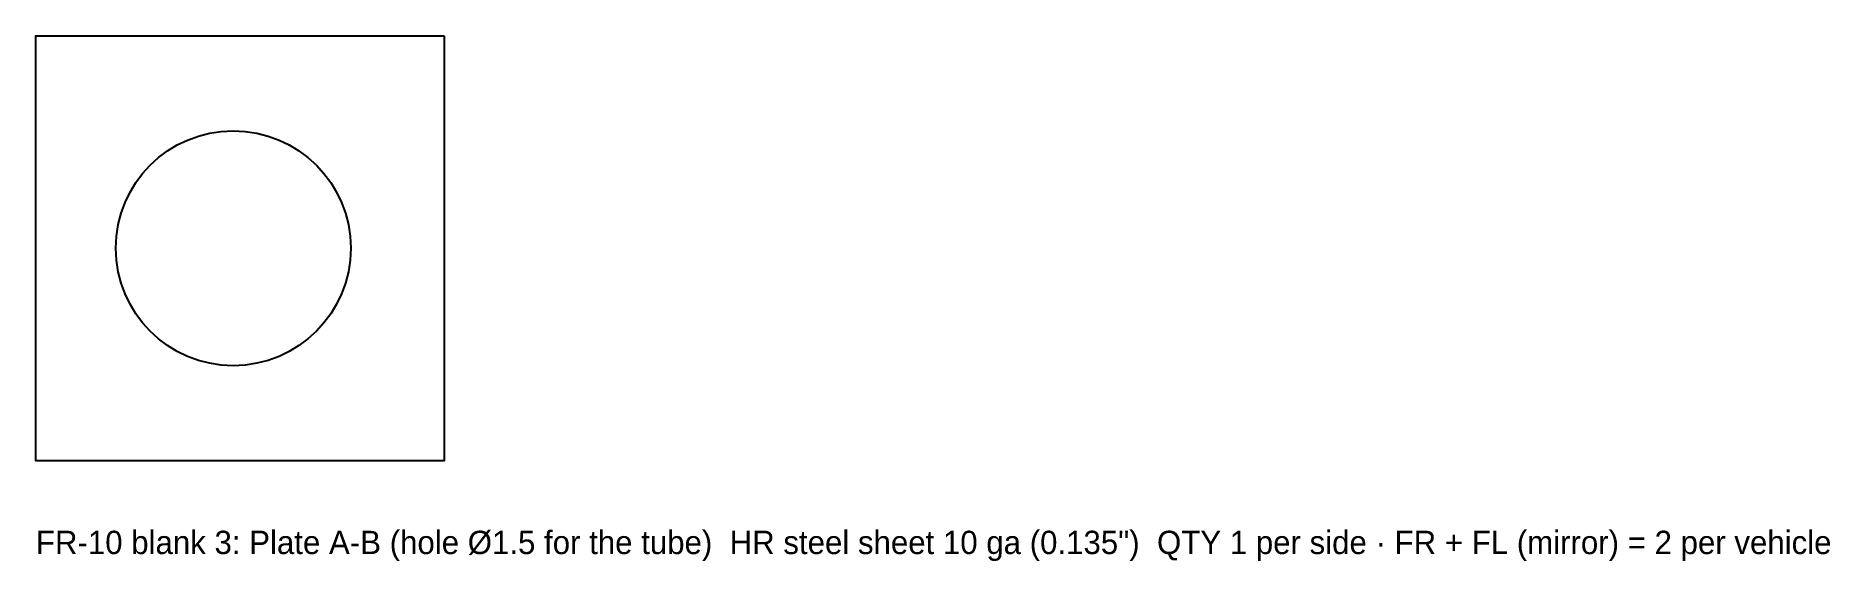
# Model space of a CAD drawing. Header units: inches. Extents: x 0 to 11.5, y -0.6 to 2.7.
import ezdxf

# ---------------------------------------------------------------- set-up
doc = ezdxf.new("R2010")
doc.units = ezdxf.units.IN
doc.header["$MEASUREMENT"] = 0
doc.layers.add('CUT', color=7, linetype='Continuous')
doc.layers.add('TEXT', color=3, linetype='Continuous')

msp = doc.modelspace()

# ---------------------------------------------------------------- linework, layer by layer
at = {"layer": 'CUT'}
msp.add_lwpolyline([(2.625, 2.731), (2.625, 0), (0, 0), (0, 2.731), (2.625, 2.731)], close=True, dxfattribs=at)
msp.add_circle((1.269, 1.366), 0.755, dxfattribs=at)

# ---------------------------------------------------------------- texts
at = {"layer": 'TEXT'}
msp.add_text('FR-10 blank 3: Plate A-B (hole Ø1.5 for the tube)  HR steel sheet 10 ga (0.135")  QTY 1 per side · FR + FL (mirror) = 2 per vehicle', height=0.15, dxfattribs=at).set_placement((0, -0.6))

doc.saveas('drawing.dxf')
